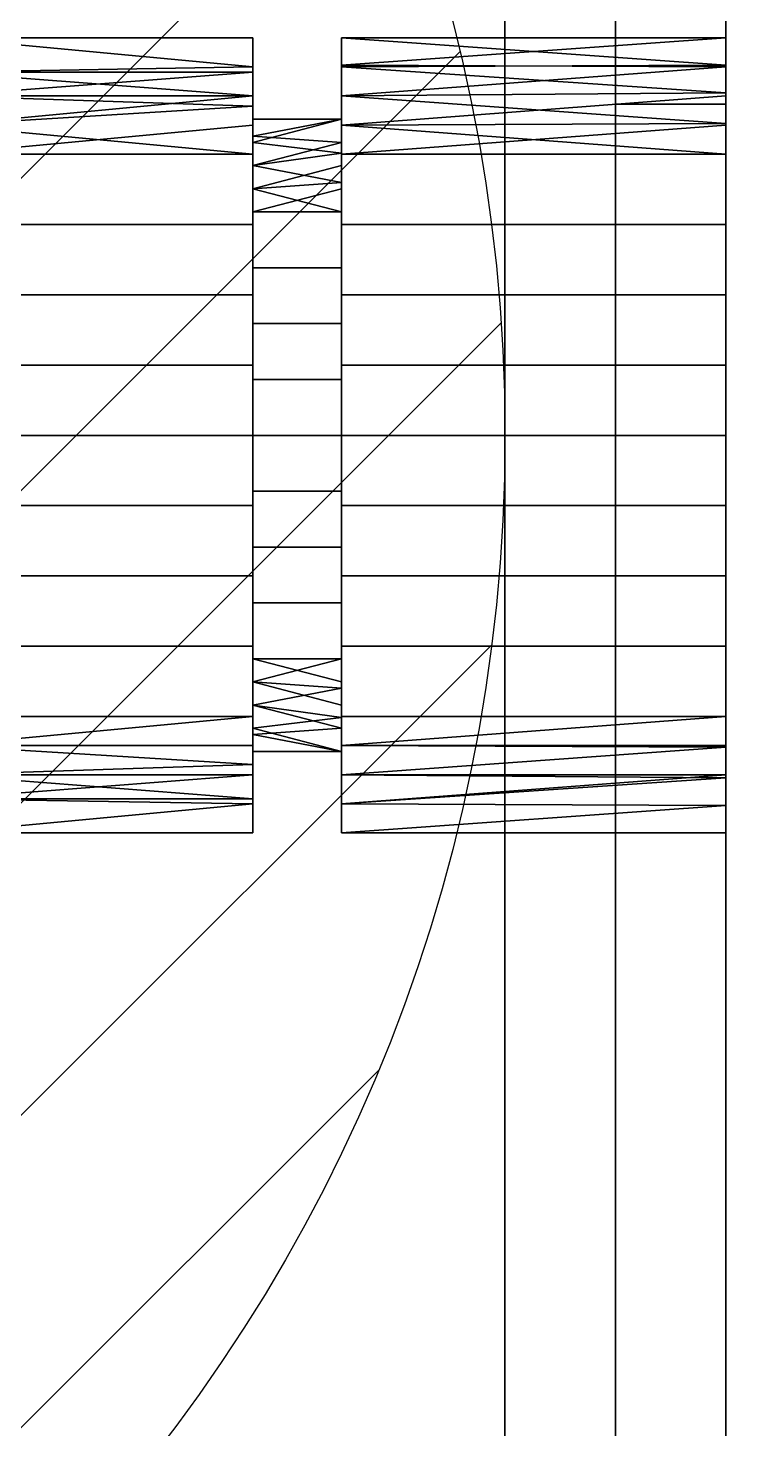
# Model space of a CAD drawing. Header units: millimetres. Extents: x -5 to 3200, y -1375 to 0.
# Drawn here: x 533.4 to 565.5, y -425 to -361.6 of the extents above; entities that cross this region are included whole.
import ezdxf

# ---------------------------------------------------------------- set-up
doc = ezdxf.new("R2010")
doc.units = ezdxf.units.MM
for name, color, linetype in [('IQ_200_3D', 1, 'Continuous'), ('IQ_204_2D', 7, 'Continuous'), ('IQ_204_3D', 7, 'Continuous')]:
    doc.layers.add(name, color=color, linetype=linetype)
doc.layers.add('IQ_CON_HOTWATER_INT', color=7, linetype='Continuous', lineweight=25)

# ---------------------------------------------------------------- blocks, each defined once
blk = doc.blocks.new('*X5')
at = {"color": 0}
for p, q in [((136.9649, 2203.1309), (147.4895, 2213.6555)), ((137.8098, 2202.5616), (148.0588, 2212.8106)), ((138.7599, 2202.0975), (148.5229, 2211.8605)), ((139.8321, 2201.7554), (148.865, 2210.7883)), ((141.0597, 2201.5689), (149.0515, 2209.5607)), ((142.5168, 2201.6117), (149.0087, 2208.1036)), ((144.4437, 2202.1245), (148.4959, 2206.1767))]:
    blk.add_line(p, q, dxfattribs=at)
blk = doc.blocks.new('hotwater')
blk.add_line((3, 0), (3, 0))
blk.add_circle((0, 0), 3)
at = {"extrusion": (0, -1, 0)}
blk.add_circle((0, 0), 3, dxfattribs=at)
at = {"xscale": 0.4000000000000909, "yscale": 0.4000000000000909, "zscale": 0.4000000000000909}
blk.add_blockref('*X5', (-56.6275, -883.6206), dxfattribs=at)
at = {"extrusion": (0, -1, 0), "xscale": 0.4000000000000909, "yscale": 0.4000000000000909, "zscale": 0.4000000000000909}
blk.add_blockref('*X5', (-56.6275, -883.6206), dxfattribs=at)

msp = doc.modelspace()

# ---------------------------------------------------------------- linework, layer by layer
at = {"layer": 'IQ_200_3D'}
for points in [[(559.996, -50, 2020), (-0.004, -50, 2020), (-0.004, -782.5, 2020), (559.996, -782.5, 2020)], [(559.996, -782.5, 1493), (-0.004, -782.5, 1493), (-0.004, -50, 1493), (559.996, -50, 1493)], [(554.996, -782.5, 658), (4.996, -782.5, 658), (4.996, -50, 658), (554.996, -50, 658)], [(554.996, -50, 1493), (4.996, -50, 1493), (4.996, -782.5, 1493), (554.996, -782.5, 1493)], [(559.996, -50, 1493), (554.996, -50, 1493), (554.996, -782.5, 1493), (559.996, -782.5, 1493)], [(559.996, -782.5, 1493), (559.996, -50, 1493), (559.996, -50, 2020), (559.996, -782.5, 2020)], [(564.996, -50, 1785), (559.996, -50, 1785), (559.996, -782.5, 1785), (564.996, -782.5, 1785)], [(2894.996, -50, 1785), (564.996, -50, 1785), (564.996, -782.5, 1785), (2894.996, -782.5, 1785)], [(559.996, -777.5, 658), (554.996, -777.5, 658), (554.996, -55, 658), (559.996, -55, 658)], [(564.996, -55, 656), (559.996, -55, 656), (559.996, -777.5, 656), (564.996, -777.5, 656)], [(564.996, -777.5, 658), (559.996, -777.5, 658), (559.996, -55, 658), (564.996, -55, 658)], [(554.996, -757.5, 1443), (4.996, -757.5, 1443), (4.996, -117.5, 1443), (554.996, -117.5, 1443)], [(554.996, -117.5, 708), (4.996, -117.5, 708), (4.996, -757.5, 708), (554.996, -757.5, 708)], [(2894.996, -117.5, 708), (564.996, -117.5, 708), (564.996, -757.5, 708), (2894.996, -757.5, 708)], [(2894.996, -757.5, 1443), (564.996, -757.5, 1443), (564.996, -117.5, 1443), (2894.996, -117.5, 1443)], [(2894.996, -782.5, 150), (564.996, -782.5, 150), (564.996, -117.5, 150), (2894.996, -117.5, 150)], [(559.996, -199.204, 805.742), (554.996, -199.204, 805.742), (554.996, -700.797, 805.742), (559.996, -700.797, 805.742)], [(559.996, -700.797, 1374.843), (554.996, -700.797, 1374.843), (554.996, -199.204, 1374.843), (559.996, -199.204, 1374.843)], [(564.996, -700.797, 1374.843), (559.996, -700.797, 1374.843), (559.996, -199.204, 1374.843), (564.996, -199.204, 1374.843)], [(564.996, -199.204, 805.742), (559.996, -199.204, 805.742), (559.996, -700.797, 805.742), (564.996, -700.797, 805.742)], [(564.996, -535, 210), (559.996, -535, 210), (559.996, -365, 210), (564.996, -365, 210)]]:
    msp.add_3dface(points, dxfattribs=at)
for points, invisible_edges in [([(554.996, -782.5, 1493), (554.996, -757.5, 1443), (554.996, -117.5, 1443), (554.996, -50, 1493)], 5), ([(554.996, -117.5, 708), (554.996, -757.5, 708), (554.996, -782.5, 658), (554.996, -50, 658)], 10), ([(554.996, -50, 1493), (554.996, -194.752, 1374.257), (554.996, -199.204, 1374.843), (554.996, -782.5, 1493)], 5), ([(559.996, -199.204, 1374.843), (559.996, -194.752, 1374.257), (559.996, -50, 1493), (559.996, -782.5, 1493)], 10), ([(559.996, -50, 1785), (559.996, -194.752, 1374.257), (559.996, -199.204, 1374.843), (559.996, -782.5, 1785)], 5), ([(564.996, -117.5, 708), (564.996, -50, 188), (564.996, -117.5, 188), (564.996, -757.5, 708)], 5), ([(564.996, -117.5, 1443), (564.996, -757.5, 1443), (564.996, -782.5, 1785), (564.996, -50, 1785)], 10), ([(564.996, -199.204, 1374.843), (564.996, -194.752, 1374.257), (564.996, -50, 1785), (564.996, -782.5, 1785)], 10), ([(554.996, -199.204, 805.742), (554.996, -195.376, 806.173), (554.996, -55, 658), (554.996, -777.5, 658)], 10), ([(559.996, -55, 658), (559.996, -195.376, 806.173), (559.996, -199.204, 805.742), (559.996, -777.5, 658)], 5), ([(559.996, -55, 656), (559.996, -361.118, 209.489), (559.996, -365, 210), (559.996, -777.5, 656)], 5), ([(559.996, -199.204, 805.742), (559.996, -195.376, 806.173), (559.996, -55, 658), (559.996, -777.5, 658)], 10), ([(564.996, -365, 210), (564.996, -361.118, 209.489), (564.996, -55, 656), (564.996, -777.5, 656)], 10), ([(564.996, -55, 658), (564.996, -195.376, 806.173), (564.996, -199.204, 805.742), (564.996, -777.5, 658)], 5), ([(564.996, -782.5, 150), (564.996, -757.5, 708), (564.996, -117.5, 188), (564.996, -117.5, 150)], 3), ([(554.996, -777.5, 658), (554.996, -700.797, 805.742), (554.996, -199.204, 805.742)], 13), ([(554.996, -700.797, 1374.843), (554.996, -705.249, 1374.257), (554.996, -782.5, 1493), (554.996, -199.204, 1374.843)], 6), ([(559.996, -782.5, 1493), (559.996, -705.249, 1374.257), (559.996, -700.797, 1374.843), (559.996, -199.204, 1374.843)], 9), ([(559.996, -700.797, 805.742), (559.996, -705.249, 806.328), (559.996, -777.5, 658), (559.996, -199.204, 805.742)], 6), ([(559.996, -777.5, 658), (559.996, -700.797, 805.742), (559.996, -199.204, 805.742)], 13), ([(559.996, -700.797, 1374.843), (559.996, -705.249, 1374.257), (559.996, -782.5, 1785), (559.996, -199.204, 1374.843)], 6), ([(564.996, -782.5, 1785), (564.996, -705.249, 1374.257), (564.996, -700.797, 1374.843), (564.996, -199.204, 1374.843)], 9), ([(564.996, -700.797, 805.742), (564.996, -705.249, 806.328), (564.996, -777.5, 658), (564.996, -199.204, 805.742)], 6), ([(564.996, -361.118, 209.489), (564.996, -365, 210), (559.996, -365, 210), (559.996, -361.118, 209.489)], 8), ([(559.996, -535, 210), (559.996, -777.5, 656), (559.996, -365, 210)], 3), ([(564.996, -777.5, 656), (564.996, -535, 210), (564.996, -365, 210)], 13)]:
    msp.add_3dface(points, dxfattribs=dict(at, invisible_edges=invisible_edges))
at = {"layer": 'IQ_204_2D', "color": 1}
msp.add_line((559.996, -50), (559.996, -845), dxfattribs=at)

# ---------------------------------------------------------------- block references
at = {"layer": 'IQ_CON_HOTWATER_INT', "xscale": 25, "yscale": 25, "zscale": 25}
msp.add_blockref('hotwater', (479.996, -380), dxfattribs=at)

# ---------------------------------------------------------------- meshes
at = {"layer": 'IQ_204_3D'}
mesh = msp.add_polyface(dxfattribs=at)
corners = [(538.996, -757.5, 956.99), (538.996, -757.5, 879.81), (538.996, -709.445, 907.554), (538.996, -709.445, 908.86), (538.996, -707.151, 909.916), (538.996, -705.194, 911.513), (538.996, -703.7, 913.549), (538.996, -702.764, 915.894), (538.996, -702.445, 918.4), (538.996, -702.764, 920.905), (538.996, -703.7, 923.251), (538.996, -705.194, 925.287), (538.996, -707.151, 926.883), (538.996, -709.445, 927.939), (538.996, -709.445, 929.245), (538.996, -137.5, 956.99), (538.996, -185.555, 929.245), (538.996, -185.555, 927.939), (538.996, -187.849, 926.883), (538.996, -189.806, 925.287), (538.996, -191.3, 923.251), (538.996, -192.236, 920.905), (538.996, -192.555, 918.4), (538.996, -192.236, 915.894), (538.996, -191.3, 913.549), (538.996, -189.806, 911.513), (538.996, -187.849, 909.916), (538.996, -185.555, 908.86), (538.996, -185.555, 907.554), (538.996, -137.5, 879.81), (538.996, -117.5, 879.81), (538.996, -117.5, 956.99)]
mesh.append_faces([[corners[k] for k in face] for face in [(15, 29, 30, 31)]], dxfattribs={"vtx0": -1})
mesh.append_faces([[corners[k] for k in face] for face in [(13, 3, 12), (29, 15, 27, 28)]], dxfattribs={"vtx0": -1, "vtx1": -1})
mesh.append_faces([[corners[k] for k in face] for face in [(10, 5, 6), (11, 4, 5, 10), (12, 3, 4, 11), (18, 26, 27, 17)]], dxfattribs={"vtx0": -1, "vtx2": -1})
mesh.append_faces([[corners[k] for k in face] for face in [(23, 24, 21, 22)]], dxfattribs={"vtx1": -1})
mesh.append_faces([[corners[k] for k in face] for face in [(18, 19, 26)]], dxfattribs={"vtx1": -1, "vtx2": -1})
mesh.append_faces([[corners[k] for k in face] for face in [(6, 7, 9, 10), (24, 25, 20, 21), (25, 26, 19, 20)]], dxfattribs={"vtx1": -1, "vtx3": -1})
mesh.append_faces([[corners[k] for k in face] for face in [(1, 2, 3, 0), (7, 8, 9)]], dxfattribs={"vtx2": -1})
mesh.append_faces([[corners[k] for k in face] for face in [(13, 14, 0, 3), (15, 16, 17, 27)]], dxfattribs={"vtx2": -1, "vtx3": -1})
mesh = msp.add_polyface(dxfattribs=at)
corners = [(529.591, -398, 185), (529.591, -392.728, 172.272), (529.591, -380, 167), (529.591, -367.272, 172.272), (529.591, -362, 185), (543.591, -362, 185), (543.591, -367.272, 172.272), (543.591, -380, 167), (543.591, -392.728, 172.272), (543.591, -398, 185), (543.591, -365.099, 177.518), (529.591, -364.636, 178.636), (529.591, -363.55, 181.259), (529.591, -373.636, 169.636), (543.591, -373.636, 169.636), (543.591, -376.818, 168.318), (543.591, -395.364, 178.636), (529.591, -395.364, 178.636), (529.591, -394.046, 175.454), (543.591, -386.364, 169.636), (529.591, -386.364, 169.636), (529.591, -383.182, 168.318), (529.591, -365.954, 175.454), (543.591, -363.55, 181.259), (529.591, -370.454, 170.954), (543.591, -370.454, 170.954), (529.591, -376.818, 168.318), (529.591, -396.45, 181.259), (543.591, -396.682, 181.818), (543.591, -394.046, 175.454), (529.591, -389.546, 170.954), (543.591, -389.546, 170.954), (543.591, -383.182, 168.318)]
mesh.append_faces([[corners[k] for k in face] for face in [(6, 22, 10), (22, 6, 3), (10, 11, 23)]], dxfattribs={"vtx0": -1, "vtx1": -1})
mesh.append_faces([[corners[k] for k in face] for face in [(21, 32, 19, 20), (14, 13, 24, 25), (7, 2, 26, 15), (23, 11, 12), (15, 26, 13, 14), (3, 6, 25, 24), (2, 7, 32, 21), (1, 8, 29, 18), (18, 29, 16, 17), (20, 19, 31, 30), (30, 31, 8, 1), (27, 16, 28)]], dxfattribs={"vtx0": -1, "vtx2": -1})
mesh.append_faces([[corners[k] for k in face] for face in [(9, 0, 28)]], dxfattribs={"vtx1": -1})
mesh.append_faces([[corners[k] for k in face] for face in [(27, 17, 16), (22, 11, 10), (0, 27, 28)]], dxfattribs={"vtx1": -1, "vtx2": -1})
mesh.append_faces([[corners[k] for k in face] for face in [(4, 5, 23, 12)]], dxfattribs={"vtx2": -1})
mesh = msp.add_polyface(dxfattribs=at)
corners = [(529.591, -362, 185), (529.591, -367.272, 197.728), (529.591, -380, 203), (529.591, -392.728, 197.728), (529.591, -398, 185), (543.591, -398, 185), (543.591, -392.728, 197.728), (543.591, -380, 203), (543.591, -367.272, 197.728), (543.591, -362, 185), (543.591, -394.901, 192.482), (529.591, -395.364, 191.364), (529.591, -396.45, 188.741), (529.591, -386.364, 200.364), (543.591, -386.364, 200.364), (543.591, -383.182, 201.682), (543.591, -364.636, 191.364), (529.591, -364.636, 191.364), (529.591, -365.954, 194.546), (543.591, -373.636, 200.364), (529.591, -373.636, 200.364), (529.591, -376.818, 201.682), (529.591, -394.046, 194.546), (543.591, -396.45, 188.741), (529.591, -389.546, 199.046), (543.591, -389.546, 199.046), (529.591, -383.182, 201.682), (529.591, -363.55, 188.741), (543.591, -363.318, 188.182), (543.591, -365.954, 194.546), (529.591, -370.454, 199.046), (543.591, -370.454, 199.046), (543.591, -376.818, 201.682)]
mesh.append_faces([[corners[k] for k in face] for face in [(6, 22, 10), (22, 6, 3), (10, 11, 23), (18, 16, 17)]], dxfattribs={"vtx0": -1, "vtx1": -1})
mesh.append_faces([[corners[k] for k in face] for face in [(21, 32, 19, 20), (14, 13, 24, 25), (7, 2, 26, 15), (23, 11, 12), (15, 26, 13, 14), (2, 7, 32, 21), (20, 19, 31, 30), (3, 6, 25, 24), (30, 31, 8, 1), (27, 16, 28)]], dxfattribs={"vtx0": -1, "vtx2": -1})
mesh.append_faces([[corners[k] for k in face] for face in [(9, 0, 28)]], dxfattribs={"vtx1": -1})
mesh.append_faces([[corners[k] for k in face] for face in [(27, 17, 16), (8, 29, 1), (22, 11, 10), (0, 27, 28)]], dxfattribs={"vtx1": -1, "vtx2": -1})
mesh.append_faces([[corners[k] for k in face] for face in [(18, 1, 29, 16)]], dxfattribs={"vtx1": -1, "vtx3": -1})
mesh.append_faces([[corners[k] for k in face] for face in [(4, 5, 23, 12)]], dxfattribs={"vtx2": -1})
mesh = msp.add_polyface(dxfattribs=at)
corners = [(543.591, -398, 185), (543.591, -392.728, 172.272), (543.591, -380, 167), (543.591, -367.272, 172.272), (543.591, -362, 185), (543.591, -365.692, 185), (543.591, -369.883, 174.883), (543.591, -380, 170.692), (543.591, -390.117, 174.883), (543.591, -394.308, 185)]
mesh.append_faces([[corners[k] for k in face] for face in [(8, 1, 2, 7)]], dxfattribs={"vtx0": -1, "vtx2": -1})
mesh.append_faces([[corners[k] for k in face] for face in [(2, 3, 6, 7)]], dxfattribs={"vtx1": -1, "vtx3": -1})
mesh.append_faces([[corners[k] for k in face] for face in [(9, 0, 1, 8)]], dxfattribs={"vtx2": -1})
mesh.append_faces([[corners[k] for k in face] for face in [(3, 4, 5, 6)]], dxfattribs={"vtx3": -1})
mesh = msp.add_polyface(dxfattribs=at)
corners = [(543.591, -362, 185), (543.591, -367.272, 197.728), (543.591, -380, 203), (543.591, -392.728, 197.728), (543.591, -398, 185), (543.591, -394.308, 185), (543.591, -390.117, 195.117), (543.591, -380, 199.308), (543.591, -369.883, 195.117), (543.591, -365.692, 185)]
mesh.append_faces([[corners[k] for k in face] for face in [(1, 8, 9, 0)]], dxfattribs={"vtx0": -1})
mesh.append_faces([[corners[k] for k in face] for face in [(8, 1, 2, 7)]], dxfattribs={"vtx0": -1, "vtx2": -1})
mesh.append_faces([[corners[k] for k in face] for face in [(6, 7, 2, 3)]], dxfattribs={"vtx1": -1, "vtx3": -1})
mesh.append_faces([[corners[k] for k in face] for face in [(3, 4, 5, 6)]], dxfattribs={"vtx3": -1})
mesh = msp.add_polyface(dxfattribs=at)
corners = [(547.591, -398, 185), (547.591, -392.728, 172.272), (547.591, -380, 167), (547.591, -367.272, 172.272), (547.591, -362, 185), (564.996, -362, 185), (564.996, -367.272, 172.272), (564.996, -380, 167), (564.996, -392.728, 172.272), (564.996, -398, 185), (564.996, -364.493, 178.981), (547.591, -364.636, 178.636), (547.591, -363.318, 181.818), (547.591, -373.636, 169.636), (564.996, -373.636, 169.636), (564.996, -376.818, 168.318), (547.591, -395.364, 178.636), (564.996, -395.364, 178.636), (564.996, -396.754, 181.991), (564.996, -386.364, 169.636), (547.591, -386.364, 169.636), (547.591, -383.182, 168.318), (564.996, -365.883, 175.627), (547.591, -365.954, 175.454), (564.996, -363.246, 181.991), (564.996, -370.454, 170.954), (547.591, -370.454, 170.954), (547.591, -376.818, 168.318), (547.591, -394.046, 175.454), (564.996, -394.046, 175.454), (547.591, -396.682, 181.818), (547.591, -389.546, 170.954), (564.996, -389.546, 170.954), (564.996, -383.182, 168.318)]
mesh.append_faces([[corners[k] for k in face] for face in [(4, 24, 12), (10, 12, 24), (6, 23, 22), (12, 10, 11)]], dxfattribs={"vtx0": -1, "vtx1": -1})
mesh.append_faces([[corners[k] for k in face] for face in [(25, 26, 3, 6), (7, 2, 27, 15), (14, 13, 26, 25), (6, 3, 23), (2, 7, 33, 21), (18, 0, 30), (15, 27, 13, 14), (20, 19, 32, 31), (21, 33, 19, 20), (31, 32, 8, 1), (11, 10, 22), (30, 17, 18)]], dxfattribs={"vtx0": -1, "vtx2": -1})
mesh.append_faces([[corners[k] for k in face] for face in [(23, 11, 22), (30, 16, 17)]], dxfattribs={"vtx1": -1, "vtx2": -1})
mesh.append_faces([[corners[k] for k in face] for face in [(8, 29, 28, 1), (29, 17, 16, 28)]], dxfattribs={"vtx1": -1, "vtx3": -1})
mesh.append_faces([[corners[k] for k in face] for face in [(4, 5, 24), (18, 9, 0)]], dxfattribs={"vtx2": -1})
mesh = msp.add_polyface(dxfattribs=at)
corners = [(547.591, -362, 185), (547.591, -367.272, 197.728), (547.591, -380, 203), (547.591, -392.728, 197.728), (547.591, -398, 185), (564.996, -398, 185), (564.996, -392.728, 197.728), (564.996, -380, 203), (564.996, -367.272, 197.728), (564.996, -362, 185), (564.996, -395.507, 191.019), (547.591, -395.364, 191.364), (547.591, -396.682, 188.182), (547.591, -386.364, 200.364), (564.996, -386.364, 200.364), (564.996, -383.182, 201.682), (564.996, -364.636, 191.364), (547.591, -364.636, 191.364), (547.591, -365.954, 194.546), (564.996, -373.636, 200.364), (547.591, -373.636, 200.364), (547.591, -376.818, 201.682), (564.996, -394.117, 194.373), (547.591, -394.046, 194.546), (564.996, -396.754, 188.009), (564.996, -389.546, 199.046), (547.591, -389.546, 199.046), (547.591, -383.182, 201.682), (547.591, -363.246, 188.009), (564.996, -363.318, 188.182), (564.996, -365.954, 194.546), (547.591, -370.454, 199.046), (564.996, -370.454, 199.046), (564.996, -376.818, 201.682)]
mesh.append_faces([[corners[k] for k in face] for face in [(4, 24, 12), (10, 12, 24), (6, 23, 22), (12, 10, 11), (17, 29, 28)]], dxfattribs={"vtx0": -1, "vtx1": -1})
mesh.append_faces([[corners[k] for k in face] for face in [(21, 33, 19, 20), (7, 2, 27, 15), (14, 13, 26, 25), (15, 27, 13, 14), (2, 7, 33, 21), (6, 3, 23), (20, 19, 32, 31), (25, 26, 3, 6), (31, 32, 8, 1), (11, 10, 22)]], dxfattribs={"vtx0": -1, "vtx2": -1})
mesh.append_faces([[corners[k] for k in face] for face in [(23, 11, 22), (8, 30, 1), (29, 9, 28)]], dxfattribs={"vtx1": -1, "vtx2": -1})
mesh.append_faces([[corners[k] for k in face] for face in [(18, 1, 30, 16), (16, 29, 17, 18)]], dxfattribs={"vtx1": -1, "vtx3": -1})
mesh.append_faces([[corners[k] for k in face] for face in [(4, 5, 24), (9, 0, 28)]], dxfattribs={"vtx2": -1})
mesh = msp.add_polyface(dxfattribs=at)
corners = [(547.591, -394.308, 185), (547.591, -390.117, 174.883), (547.591, -380, 170.692), (547.591, -369.883, 174.883), (547.591, -365.692, 185), (547.591, -362, 185), (547.591, -367.272, 172.272), (547.591, -380, 167), (547.591, -392.728, 172.272), (547.591, -398, 185)]
mesh.append_faces([[corners[k] for k in face] for face in [(3, 6, 7, 2)]], dxfattribs={"vtx0": -1, "vtx2": -1})
mesh.append_faces([[corners[k] for k in face] for face in [(7, 8, 1, 2)]], dxfattribs={"vtx1": -1, "vtx3": -1})
mesh.append_faces([[corners[k] for k in face] for face in [(4, 5, 6, 3)]], dxfattribs={"vtx2": -1})
mesh.append_faces([[corners[k] for k in face] for face in [(8, 9, 0, 1)]], dxfattribs={"vtx3": -1})
mesh = msp.add_polyface(dxfattribs=at)
corners = [(547.591, -365.692, 185), (547.591, -369.883, 195.117), (547.591, -380, 199.308), (547.591, -390.117, 195.117), (547.591, -394.308, 185), (547.591, -398, 185), (547.591, -392.728, 197.728), (547.591, -380, 203), (547.591, -367.272, 197.728), (547.591, -362, 185)]
mesh.append_faces([[corners[k] for k in face] for face in [(7, 2, 3, 6)]], dxfattribs={"vtx0": -1, "vtx2": -1})
mesh.append_faces([[corners[k] for k in face] for face in [(0, 1, 8, 9)]], dxfattribs={"vtx1": -1})
mesh.append_faces([[corners[k] for k in face] for face in [(7, 8, 1, 2)]], dxfattribs={"vtx1": -1, "vtx3": -1})
mesh.append_faces([[corners[k] for k in face] for face in [(4, 5, 6, 3)]], dxfattribs={"vtx2": -1})
mesh = msp.add_polyface(dxfattribs=at)
corners = [(564.996, -398, 185), (564.996, -392.728, 172.272), (564.996, -380, 167), (564.996, -367.272, 172.272), (564.996, -362, 185), (564.996, -380, 185)]
mesh.append_faces([[corners[k] for k in face] for face in [(5, 2, 3, 4)]], dxfattribs={"vtx0": -1})
mesh.append_faces([[corners[k] for k in face] for face in [(5, 0, 1, 2)]], dxfattribs={"vtx3": -1})
mesh = msp.add_polyface(dxfattribs=at)
corners = [(564.996, -362, 185), (564.996, -367.272, 197.728), (564.996, -380, 203), (564.996, -392.728, 197.728), (564.996, -398, 185), (564.996, -380, 185)]
mesh.append_faces([[corners[k] for k in face] for face in [(3, 4, 5, 2)]], dxfattribs={"vtx2": -1})
mesh.append_faces([[corners[k] for k in face] for face in [(5, 0, 1, 2)]], dxfattribs={"vtx3": -1})
mesh = msp.add_polyface(dxfattribs=at)
corners = [(543.591, -394.308, 185), (543.591, -390.117, 174.883), (543.591, -380, 170.692), (543.591, -369.883, 174.883), (543.591, -365.692, 185), (547.591, -365.692, 185), (547.591, -369.883, 174.883), (547.591, -380, 170.692), (547.591, -390.117, 174.883), (547.591, -394.308, 185), (547.591, -367.231, 181.284), (543.591, -367.787, 179.941), (543.591, -366.74, 182.471), (543.591, -374.941, 172.787), (547.591, -374.941, 172.787), (547.591, -377.471, 171.74), (547.591, -392.213, 179.941), (543.591, -392.213, 179.941), (543.591, -391.165, 177.412), (547.591, -385.059, 172.787), (543.591, -385.059, 172.787), (543.591, -382.529, 171.74), (547.591, -368.557, 178.083), (543.591, -372.412, 173.835), (547.591, -372.412, 173.835), (543.591, -377.471, 171.74), (543.591, -393.538, 183.142), (547.591, -393.26, 182.471), (547.591, -391.165, 177.412), (543.591, -387.588, 173.835), (547.591, -387.588, 173.835), (547.591, -382.529, 171.74), (543.591, -368.835, 177.412)]
mesh.append_faces([[corners[k] for k in face] for face in [(5, 12, 4)]], dxfattribs={"vtx0": -1})
mesh.append_faces([[corners[k] for k in face] for face in [(6, 32, 22), (17, 27, 26), (32, 6, 3)]], dxfattribs={"vtx0": -1, "vtx1": -1})
mesh.append_faces([[corners[k] for k in face] for face in [(21, 31, 19, 20), (7, 2, 25, 15), (23, 24, 14, 13), (15, 25, 13, 14), (10, 11, 12), (2, 7, 31, 21), (20, 19, 30, 29), (3, 6, 24, 23), (29, 30, 8, 1)]], dxfattribs={"vtx0": -1, "vtx2": -1})
mesh.append_faces([[corners[k] for k in face] for face in [(10, 22, 11), (8, 28, 1), (5, 10, 12), (27, 9, 26), (32, 11, 22)]], dxfattribs={"vtx1": -1, "vtx2": -1})
mesh.append_faces([[corners[k] for k in face] for face in [(18, 1, 28, 16), (16, 27, 17, 18)]], dxfattribs={"vtx1": -1, "vtx3": -1})
mesh.append_faces([[corners[k] for k in face] for face in [(9, 0, 26)]], dxfattribs={"vtx2": -1})
mesh = msp.add_polyface(dxfattribs=at)
corners = [(543.591, -365.692, 185), (543.591, -369.883, 195.117), (543.591, -380, 199.308), (543.591, -390.117, 195.117), (543.591, -394.308, 185), (547.591, -394.308, 185), (547.591, -390.117, 195.117), (547.591, -380, 199.308), (547.591, -369.883, 195.117), (547.591, -365.692, 185), (547.591, -392.769, 188.716), (543.591, -392.213, 190.059), (543.591, -393.26, 187.529), (543.591, -385.059, 197.213), (547.591, -385.059, 197.213), (547.591, -382.529, 198.26), (547.591, -367.787, 190.059), (543.591, -367.787, 190.059), (543.591, -368.835, 192.588), (547.591, -374.941, 197.213), (543.591, -374.941, 197.213), (543.591, -377.471, 198.26), (547.591, -391.443, 191.917), (543.591, -387.588, 196.165), (547.591, -387.588, 196.165), (543.591, -382.529, 198.26), (543.591, -366.462, 186.858), (547.591, -366.74, 187.529), (547.591, -368.835, 192.588), (543.591, -372.412, 196.165), (547.591, -372.412, 196.165), (547.591, -377.471, 198.26), (543.591, -391.165, 192.588)]
mesh.append_faces([[corners[k] for k in face] for face in [(5, 12, 4)]], dxfattribs={"vtx0": -1})
mesh.append_faces([[corners[k] for k in face] for face in [(6, 32, 22), (17, 27, 26), (32, 6, 3)]], dxfattribs={"vtx0": -1, "vtx1": -1})
mesh.append_faces([[corners[k] for k in face] for face in [(21, 31, 19, 20), (7, 2, 25, 15), (23, 24, 14, 13), (10, 11, 12), (15, 25, 13, 14), (2, 7, 31, 21), (20, 19, 30, 29), (3, 6, 24, 23), (29, 30, 8, 1)]], dxfattribs={"vtx0": -1, "vtx2": -1})
mesh.append_faces([[corners[k] for k in face] for face in [(10, 22, 11), (5, 10, 12), (8, 28, 1), (27, 9, 26), (32, 11, 22)]], dxfattribs={"vtx1": -1, "vtx2": -1})
mesh.append_faces([[corners[k] for k in face] for face in [(18, 1, 28, 16), (16, 27, 17, 18)]], dxfattribs={"vtx1": -1, "vtx3": -1})
mesh.append_faces([[corners[k] for k in face] for face in [(9, 0, 26)]], dxfattribs={"vtx2": -1})

doc.saveas('drawing.dxf')
